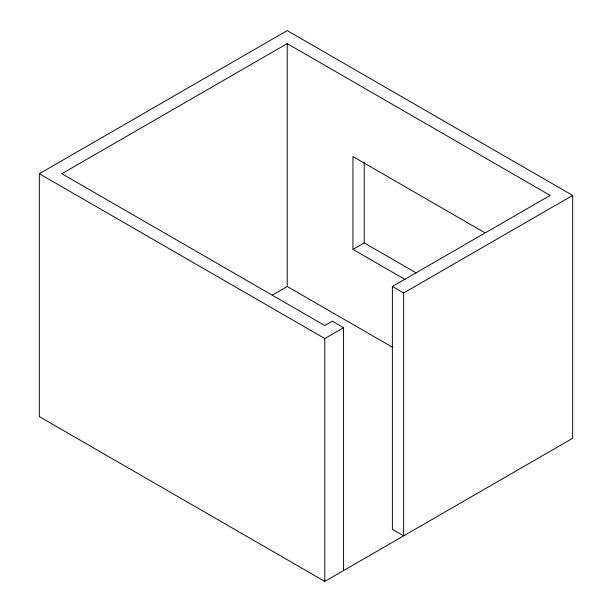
<?xml version="1.0" encoding="UTF-8"?>
<svg xmlns="http://www.w3.org/2000/svg" width="612" height="612" viewBox="0 0 612 612"><rect width="100%" height="100%" fill="white"/><g stroke="black" fill="none" stroke-linecap="round" stroke-linejoin="round"><path stroke-width="0.92" d="M39.329 173.724L287.219 30.6L572.671 195.404L572.671 438.276L324.781 581.4L39.329 416.596L39.329 173.724L324.781 338.528L343.562 327.68L343.562 570.56M572.671 195.404L403.652 292.987L403.652 535.86L392.384 529.357L392.384 286.485L550.134 195.404L287.219 43.613L61.866 173.724L324.781 325.515L332.293 321.178L343.562 327.68M272.363 295.06L287.219 286.485L392.223 347.111M484.406 232.491L352.948 156.588L352.948 249.405L364.216 242.895L416.305 272.967M352.948 249.405L405.037 279.477M392.384 286.485L403.652 292.987M364.216 162.394L364.216 242.895M324.781 338.528L324.781 581.4M287.219 43.613L287.219 286.485"/></g></svg>
